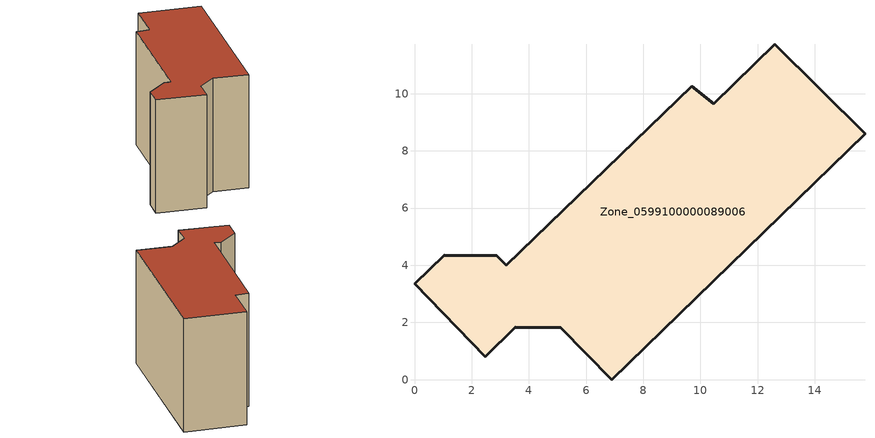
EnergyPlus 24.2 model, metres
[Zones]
Zone_0599100000089006
 floor ground (C_G): 5.12,1.82 3.52,1.83 2.47,0.81 0,3.35 1.05,4.36 2.87,4.34 3.21,4 9.69,10.27 10.47,9.66 12.6,11.73 15.76,8.6 6.89,0 z0
 wall outside (C_F): 3.52,1.83 5.12,1.82 6.89,0 15.76,8.6 12.6,11.73 10.47,9.66 9.69,10.27 3.21,4 2.87,4.34 1.05,4.36 0,3.35 2.47,0.81 3.52,1.83 z0:8.28
 roof outside (C_R): 5.12,1.82 6.89,0 15.76,8.6 12.6,11.73 10.47,9.66 9.69,10.27 3.21,4 2.87,4.34 1.05,4.36 0,3.35 2.47,0.81 3.52,1.83 z8.28
[BUILDING]
Pand.0599100000089006: North Axis=0; Terrain=City; Loads Convergence Tolerance Value=0.04; Temperature Convergence Tolerance Value=0.4; Solar Distribution=FullExterior; Maximum Number of Warmup Days=25; Minimum Number of Warmup Days=1
[Site:Location]
Rotterdam.The.Hague.AP_ZH_NLD Design_Conditions: Latitude=51.96; Longitude=4.45; Time Zone=1; Elevation=-4.5
[SITE:GROUNDTEMPERATURE:BUILDINGSURFACE]
18, 18, 18, 18, 18, 18, 18, 18, 18, 18, 18, 18
[MATERIAL] Thermal Absorptance=0.9; Solar Absorptance=0.7; Visible Absorptance=0.7
Name | Roughness | Thickness | Conductivity | Density | Specific Heat
G.TI.1975-1991 | MediumSmooth | 0.15 | 0.288461 | 540 | 1210
F.TI.1975-1991 | Rough | 0.3 | 0.230769 | 1920 | 840
R.TI.1975-1991 | MediumRough | 0.2 | 0.153846 | 1500 | 1000
[CONSTRUCTION]
C_G: G.TI.1975-1991
C_F: F.TI.1975-1991
C_R: R.TI.1975-1991
[ZONE]
Zone_0599100000089006: Type=1; Multiplier=1; Ceiling Height=Autocalculate; Volume=Autocalculate; Floor Area=autocalculate; Part of Total Floor Area=Yes
[ZONEINFILTRATION:DESIGNFLOWRATE]
Infil_Zone_0599100000089006: Zone or ZoneList or Space or SpaceList=Zone_0599100000089006; Schedule=AlwaysOn; Design Flow Rate Calculation Method=Flow/Area; Flow Rate per Floor Area=0.003; Constant Term Coefficient=1; Temperature Term Coefficient=0; Velocity Term Coefficient=0; Velocity Squared Term Coefficient=0
[HVACTEMPLATE:ZONE:IDEALLOADSAIRSYSTEM]
Zone_0599100000089006: Maximum Heating Supply Air Temperature=50; Minimum Cooling Supply Air Temperature=13; Maximum Heating Supply Air Humidity Ratio=0.0156; Minimum Cooling Supply Air Humidity Ratio=0.0077; Heating Limit=NoLimit; Cooling Limit=NoLimit; Dehumidification Control Type=ConstantSensibleHeatRatio; Cooling Sensible Heat Ratio=0.7; Dehumidification Setpoint=60; Humidification Control Type=None; Humidification Setpoint=30; Outdoor Air Method=None; Outdoor Air Flow Rate per Person=0.00944; Outdoor Air Flow Rate per Zone Floor Area=0; Outdoor Air Flow Rate per Zone=0; Demand Controlled Ventilation Type=None; Outdoor Air Economizer Type=NoEconomizer; Heat Recovery Type=None; Sensible Heat Recovery Effectiveness=0.7; Latent Heat Recovery Effectiveness=0.65
[ZONECONTROL:THERMOSTAT]
ThermostatControl_Zone_0599100000089006: Zone or ZoneList=Zone_0599100000089006; Control Type Schedule=DualSetpointControlType; Control 1=Thermostat_Zone_0599100000089006; Temperature Difference Between Cutout And Setpoint=0
[THERMOSTATSETPOINT:DUALSETPOINT]
Thermostat_Zone_0599100000089006: Heating Setpoint Temperature Schedule=HeatingSetpoint_Zone_0599100000089006; Cooling Setpoint Temperature Schedule=CoolingSetpoint_Zone_0599100000089006
[SCHEDULE:COMPACT]
HeatingSetpoint_Zone_0599100000089006: Through: 12/31, For: AllDays, Until: 24:00, 21
CoolingSetpoint_Zone_0599100000089006: Through: 12/31, For: AllDays, Until: 24:00, 24
DualSetpointControlType: Through: 12/31, For: AllDays, Until: 24:00, 4
AlwaysOn: Through: 12/31, For: AllDays, Until: 24:00, 1
